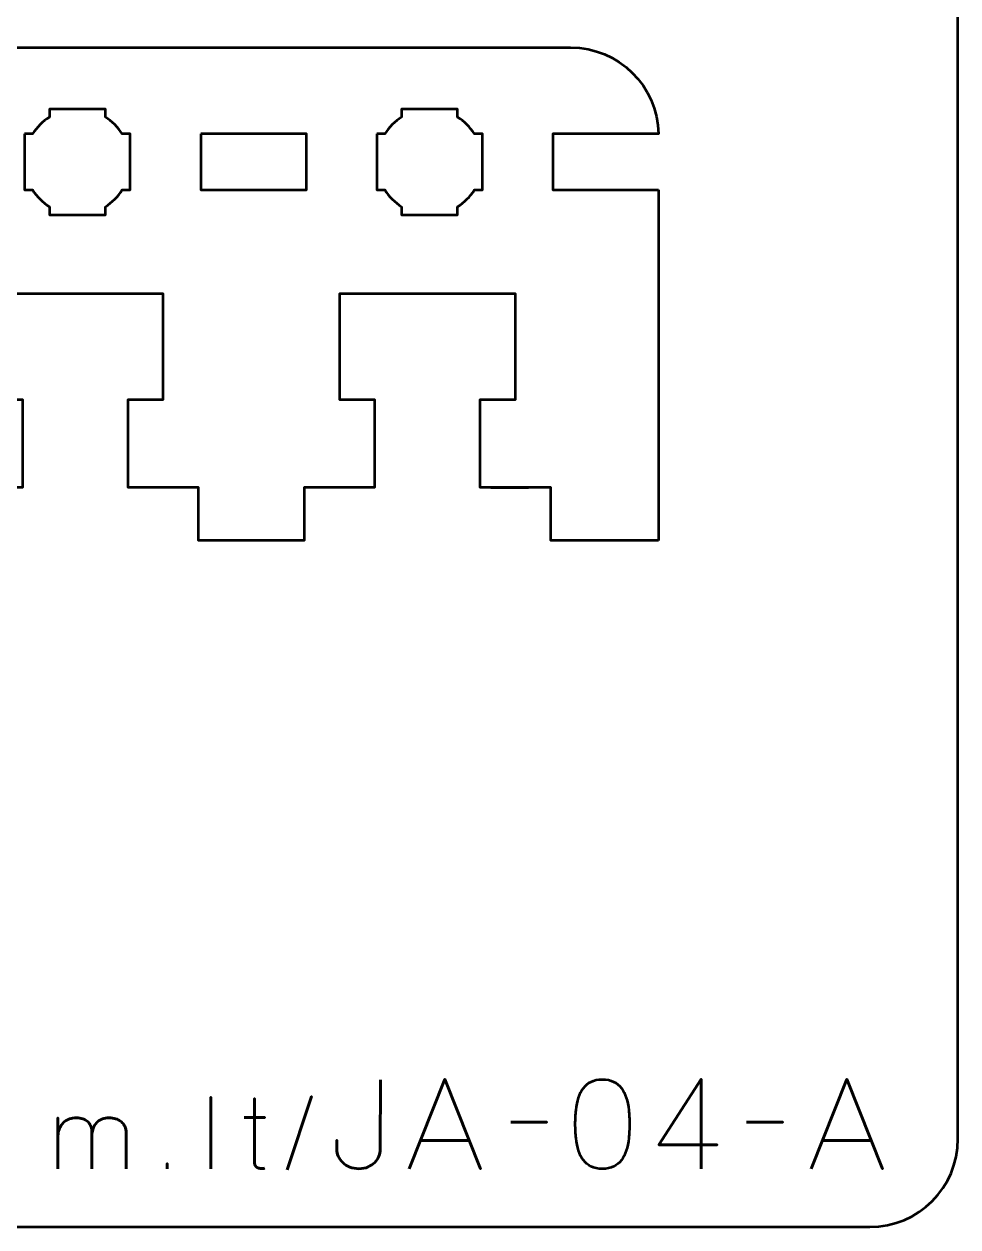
# Model space of a CAD drawing. Header units: centimetres. Extents: x -21 to 0, y -29.7 to 0.
# Drawn here: x -5.3 to 0, y -29.7 to -22.87 of the extents above; entities that cross this region are included whole.
import ezdxf

# ---------------------------------------------------------------- set-up
doc = ezdxf.new("R2010")
doc.units = ezdxf.units.CM
doc.header["$MEASUREMENT"] = 0
doc.layers.add('Layer 1', color=7, linetype='Continuous')

msp = doc.modelspace()

# ---------------------------------------------------------------- linework, layer by layer
at = {"layer": 'Layer 1', "color": 1, "lineweight": 53}
msp.add_open_spline([(-21.00003, -29.19995), (-21.00003, -29.19995), (-21.00003, -3.49992), (-21.00003, -3.49992), (-21.00003, -3.49992), (-21.00003, -3.41709), (-20.93286, -3.34992), (-20.85003, -3.34992), (-20.85003, -3.34992), (-20.7672, -3.34992), (-20.70003, -3.28275), (-20.70003, -3.19992), (-20.70003, -3.19992), (-20.70003, -3.11709), (-20.7672, -3.04992), (-20.85003, -3.04992), (-20.85003, -3.04992), (-20.93286, -3.04992), (-21.00003, -2.98275), (-21.00003, -2.89992), (-21.00003, -2.89992), (-21.00003, -2.81709), (-20.93286, -2.74992), (-20.85003, -2.74992), (-20.85003, -2.74992), (-20.7672, -2.74992), (-20.70003, -2.68275), (-20.70003, -2.59992), (-20.70003, -2.59992), (-20.70003, -2.51709), (-20.7672, -2.44992), (-20.85003, -2.44992), (-20.85003, -2.44992), (-20.93286, -2.44992), (-21.00003, -2.38275), (-21.00003, -2.29992), (-21.00003, -2.29992), (-21.00003, -2.21709), (-20.93286, -2.14992), (-20.85003, -2.14992), (-20.85003, -2.14992), (-20.7672, -2.14992), (-20.70003, -2.08275), (-20.70003, -1.99992), (-20.70003, -1.99992), (-20.70003, -1.91709), (-20.7672, -1.84992), (-20.85003, -1.84992), (-20.85003, -1.84992), (-20.93286, -1.84992), (-21.00003, -1.78275), (-21.00003, -1.69992), (-21.00003, -1.69992), (-21.00003, -1.61709), (-20.93286, -1.54992), (-20.85003, -1.54992), (-20.85003, -1.54992), (-20.7672, -1.54992), (-20.70003, -1.48275), (-20.70003, -1.39992), (-20.70003, -1.39992), (-20.70003, -1.31709), (-20.7672, -1.24992), (-20.85003, -1.24992), (-20.85003, -1.24992), (-20.93286, -1.24992), (-21.00003, -1.18275), (-21.00003, -1.09992), (-21.00003, -1.09992), (-21.00003, -1.09992), (-21.00003, -0.49992), (-21.00003, -0.49992), (-21.00003, -0.49992), (-21.00003, -0.22295), (-20.77694, 0.00004), (-20.49994, 0.00004), (-20.49994, 0.00004), (-20.49994, 0.00004), (-0.50008, 0.00004), (-0.50008, 0.00004), (-0.50008, 0.00004), (-0.22294, 0.00004), (0.00002, -0.22295), (0.00002, -0.49992), (0.00002, -0.49992), (0.00002, -0.49992), (0.00002, -29.19995), (0.00002, -29.19995), (0.00002, -29.19995), (0.00002, -29.47695), (-0.22294, -29.70004), (-0.50008, -29.70004), (-0.50008, -29.70004), (-0.50008, -29.70004), (-20.49994, -29.70004), (-20.49994, -29.70004), (-20.49994, -29.70004), (-20.77694, -29.70004), (-21.00003, -29.47695), (-21.00003, -29.19995)], degree=3, knots=[0, 0, 0, 0, 0.04, 0.04, 0.04, 0.04, 0.08, 0.08, 0.08, 0.08, 0.12, 0.12, 0.12, 0.12, 0.16, 0.16, 0.16, 0.16, 0.2, 0.2, 0.2, 0.2, 0.24, 0.24, 0.24, 0.24, 0.28, 0.28, 0.28, 0.28, 0.32, 0.32, 0.32, 0.32, 0.36, 0.36, 0.36, 0.36, 0.4, 0.4, 0.4, 0.4, 0.44, 0.44, 0.44, 0.44, 0.48, 0.48, 0.48, 0.48, 0.52, 0.52, 0.52, 0.52, 0.56, 0.56, 0.56, 0.56, 0.6, 0.6, 0.6, 0.6, 0.64, 0.64, 0.64, 0.64, 0.68, 0.68, 0.68, 0.68, 0.72, 0.72, 0.72, 0.72, 0.76, 0.76, 0.76, 0.76, 0.8, 0.8, 0.8, 0.8, 0.84, 0.84, 0.84, 0.84, 0.88, 0.88, 0.88, 0.88, 0.92, 0.92, 0.92, 0.92, 0.96, 0.96, 0.96, 0.96, 1, 1, 1, 1], dxfattribs=at)
at = {"layer": 'Layer 1', "color": 114, "lineweight": 53}
for points in [[(-9.80001, -23), (-9.80001, -23), (-2.20002, -23), (-2.20002, -23)], [(-1.70002, -23.80875), (-1.70002, -23.80875), (-1.70002, -25.50001), (-1.70002, -25.50001)]]:
    msp.add_open_spline(points, degree=3, dxfattribs=at)
at = {"layer": 'Layer 1', "lineweight": 53}
for points, knots in [([(-2.20002, -23), (-1.92686, -23), (-1.7048, -23.2192), (-1.70013, -23.49125), (-1.70013, -23.49125), (-1.70013, -23.49125), (-2.30002, -23.49125), (-2.30002, -23.49125), (-2.30002, -23.49125), (-2.30002, -23.49125), (-2.30002, -23.80875), (-2.30002, -23.80875), (-2.30002, -23.80875), (-2.30002, -23.80875), (-1.70002, -23.80875), (-1.70002, -23.80875)], [0, 0, 0, 0, 0.25, 0.25, 0.25, 0.25, 0.5, 0.5, 0.5, 0.5, 0.75, 0.75, 0.75, 0.75, 1, 1, 1, 1]), ([(-5.30002, -23.49125), (-5.30002, -23.49125), (-5.25458, -23.49125), (-5.25458, -23.49125), (-5.25458, -23.49125), (-5.23035, -23.45249), (-5.19752, -23.41967), (-5.15877, -23.39544), (-5.15877, -23.39544), (-5.15877, -23.39544), (-5.15877, -23.35), (-5.15877, -23.35), (-5.15877, -23.35), (-5.15877, -23.35), (-5.00002, -23.35), (-5.00002, -23.35), (-5.00002, -23.35), (-5.00002, -23.35), (-4.84127, -23.35), (-4.84127, -23.35), (-4.84127, -23.35), (-4.84127, -23.35), (-4.84127, -23.39544), (-4.84127, -23.39544), (-4.84127, -23.39544), (-4.80252, -23.41967), (-4.76969, -23.45249), (-4.74546, -23.49125), (-4.74546, -23.49125), (-4.74546, -23.49125), (-4.70002, -23.49125), (-4.70002, -23.49125), (-4.70002, -23.49125), (-4.70002, -23.49125), (-4.70002, -23.65), (-4.70002, -23.65), (-4.70002, -23.65), (-4.70002, -23.65), (-4.70002, -23.80875), (-4.70002, -23.80875), (-4.70002, -23.80875), (-4.70002, -23.80875), (-4.74546, -23.80875), (-4.74546, -23.80875), (-4.74546, -23.80875), (-4.76969, -23.84751), (-4.80252, -23.88033), (-4.84127, -23.90456), (-4.84127, -23.90456), (-4.84127, -23.90456), (-4.84127, -23.95), (-4.84127, -23.95), (-4.84127, -23.95), (-4.84127, -23.95), (-5.00002, -23.95), (-5.00002, -23.95), (-5.00002, -23.95), (-5.00002, -23.95), (-5.15877, -23.95), (-5.15877, -23.95), (-5.15877, -23.95), (-5.15877, -23.95), (-5.15877, -23.90456), (-5.15877, -23.90456), (-5.15877, -23.90456), (-5.19752, -23.88033), (-5.23035, -23.84751), (-5.25458, -23.80875), (-5.25458, -23.80875), (-5.25458, -23.80875), (-5.30002, -23.80875), (-5.30002, -23.80875), (-5.30002, -23.80875), (-5.30002, -23.80875), (-5.30002, -23.65), (-5.30002, -23.65), (-5.30002, -23.65), (-5.30002, -23.65), (-5.30002, -23.49125), (-5.30002, -23.49125)], [0, 0, 0, 0, 0.05, 0.05, 0.05, 0.05, 0.1, 0.1, 0.1, 0.1, 0.15, 0.15, 0.15, 0.15, 0.2, 0.2, 0.2, 0.2, 0.25, 0.25, 0.25, 0.25, 0.3, 0.3, 0.3, 0.3, 0.35, 0.35, 0.35, 0.35, 0.4, 0.4, 0.4, 0.4, 0.45, 0.45, 0.45, 0.45, 0.5, 0.5, 0.5, 0.5, 0.55, 0.55, 0.55, 0.55, 0.6, 0.6, 0.6, 0.6, 0.65, 0.65, 0.65, 0.65, 0.7, 0.7, 0.7, 0.7, 0.75, 0.75, 0.75, 0.75, 0.8, 0.8, 0.8, 0.8, 0.85, 0.85, 0.85, 0.85, 0.9, 0.9, 0.9, 0.9, 0.95, 0.95, 0.95, 0.95, 1, 1, 1, 1]), ([(-3.30002, -23.49125), (-3.30002, -23.49125), (-3.25458, -23.49125), (-3.25458, -23.49125), (-3.25458, -23.49125), (-3.23035, -23.45249), (-3.19752, -23.41967), (-3.15877, -23.39544), (-3.15877, -23.39544), (-3.15877, -23.39544), (-3.15877, -23.35), (-3.15877, -23.35), (-3.15877, -23.35), (-3.15877, -23.35), (-3.00002, -23.35), (-3.00002, -23.35), (-3.00002, -23.35), (-3.00002, -23.35), (-2.84127, -23.35), (-2.84127, -23.35), (-2.84127, -23.35), (-2.84127, -23.35), (-2.84127, -23.39544), (-2.84127, -23.39544), (-2.84127, -23.39544), (-2.80252, -23.41967), (-2.76969, -23.45249), (-2.74546, -23.49125), (-2.74546, -23.49125), (-2.74546, -23.49125), (-2.70002, -23.49125), (-2.70002, -23.49125), (-2.70002, -23.49125), (-2.70002, -23.49125), (-2.70002, -23.65), (-2.70002, -23.65), (-2.70002, -23.65), (-2.70002, -23.65), (-2.70002, -23.80875), (-2.70002, -23.80875), (-2.70002, -23.80875), (-2.70002, -23.80875), (-2.74546, -23.80875), (-2.74546, -23.80875), (-2.74546, -23.80875), (-2.76969, -23.84751), (-2.80252, -23.88033), (-2.84127, -23.90456), (-2.84127, -23.90456), (-2.84127, -23.90456), (-2.84127, -23.95), (-2.84127, -23.95), (-2.84127, -23.95), (-2.84127, -23.95), (-3.00002, -23.95), (-3.00002, -23.95), (-3.00002, -23.95), (-3.00002, -23.95), (-3.15877, -23.95), (-3.15877, -23.95), (-3.15877, -23.95), (-3.15877, -23.95), (-3.15877, -23.90456), (-3.15877, -23.90456), (-3.15877, -23.90456), (-3.19752, -23.88033), (-3.23035, -23.84751), (-3.25458, -23.80875), (-3.25458, -23.80875), (-3.25458, -23.80875), (-3.30002, -23.80875), (-3.30002, -23.80875), (-3.30002, -23.80875), (-3.30002, -23.80875), (-3.30002, -23.65), (-3.30002, -23.65), (-3.30002, -23.65), (-3.30002, -23.65), (-3.30002, -23.49125), (-3.30002, -23.49125)], [0, 0, 0, 0, 0.05, 0.05, 0.05, 0.05, 0.1, 0.1, 0.1, 0.1, 0.15, 0.15, 0.15, 0.15, 0.2, 0.2, 0.2, 0.2, 0.25, 0.25, 0.25, 0.25, 0.3, 0.3, 0.3, 0.3, 0.35, 0.35, 0.35, 0.35, 0.4, 0.4, 0.4, 0.4, 0.45, 0.45, 0.45, 0.45, 0.5, 0.5, 0.5, 0.5, 0.55, 0.55, 0.55, 0.55, 0.6, 0.6, 0.6, 0.6, 0.65, 0.65, 0.65, 0.65, 0.7, 0.7, 0.7, 0.7, 0.75, 0.75, 0.75, 0.75, 0.8, 0.8, 0.8, 0.8, 0.85, 0.85, 0.85, 0.85, 0.9, 0.9, 0.9, 0.9, 0.95, 0.95, 0.95, 0.95, 1, 1, 1, 1]), ([(-4.30002, -23.49125), (-4.30002, -23.49125), (-3.70002, -23.49125), (-3.70002, -23.49125), (-3.70002, -23.49125), (-3.70002, -23.49125), (-3.70002, -23.80875), (-3.70002, -23.80875), (-3.70002, -23.80875), (-3.70002, -23.80875), (-4.30002, -23.80875), (-4.30002, -23.80875), (-4.30002, -23.80875), (-4.30002, -23.80875), (-4.30002, -23.49125), (-4.30002, -23.49125)], [0, 0, 0, 0, 0.25, 0.25, 0.25, 0.25, 0.5, 0.5, 0.5, 0.5, 0.75, 0.75, 0.75, 0.75, 1, 1, 1, 1]), ([(-1.70002, -25.8), (-1.70002, -25.8), (-2.31252, -25.8), (-2.31252, -25.8), (-2.31252, -25.8), (-2.31252, -25.8), (-2.31252, -25.5), (-2.31252, -25.5), (-2.31252, -25.5), (-3.23021, -25.50001), (-1.9031, -25.49999), (-2.71252, -25.50001), (-2.71252, -25.50001), (-2.71252, -25.50001), (-2.71252, -25), (-2.71252, -25), (-2.71252, -25), (-2.71252, -25), (-2.51252, -24.99999), (-2.51252, -24.99999), (-2.51252, -24.99999), (-2.51252, -24.99999), (-2.51252, -24.4), (-2.51252, -24.4), (-2.51252, -24.4), (-2.89585, -24.4), (-3.12919, -24.4), (-3.51252, -24.4), (-3.51252, -24.4), (-3.51252, -24.4), (-3.51252, -24.99999), (-3.51252, -24.99999), (-3.51252, -24.99999), (-3.51252, -24.99999), (-3.31252, -25), (-3.31252, -25), (-3.31252, -25), (-3.31252, -25), (-3.31252, -25.5), (-3.31252, -25.5), (-3.31252, -25.5), (-3.31252, -25.5), (-3.71252, -25.5), (-3.71252, -25.5), (-3.71252, -25.5), (-3.71252, -25.5), (-3.71252, -25.8), (-3.71252, -25.8), (-3.71252, -25.8), (-3.71252, -25.8), (-4.31252, -25.8), (-4.31252, -25.8), (-4.31252, -25.8), (-4.31252, -25.8), (-4.31252, -25.5), (-4.31252, -25.5), (-4.31252, -25.5), (-4.31252, -25.5), (-4.71252, -25.5), (-4.71252, -25.5), (-4.71252, -25.5), (-4.71252, -25.5), (-4.71252, -25), (-4.71252, -25), (-4.71252, -25), (-4.71252, -25), (-4.51252, -24.99999), (-4.51252, -24.99999), (-4.51252, -24.99999), (-4.51252, -24.99999), (-4.51252, -24.4), (-4.51252, -24.4), (-4.51252, -24.4), (-4.89585, -24.4), (-5.12919, -24.4), (-5.51252, -24.4), (-5.51252, -24.4), (-5.51252, -24.4), (-5.51252, -24.99999), (-5.51252, -24.99999), (-5.51252, -24.99999), (-5.51252, -24.99999), (-5.31252, -25), (-5.31252, -25), (-5.31252, -25), (-5.31252, -25), (-5.31252, -25.50001), (-5.31252, -25.50001), (-5.31252, -25.50001), (-5.31252, -25.50001), (-5.71252, -25.5), (-5.71252, -25.5), (-5.71252, -25.5), (-5.71252, -25.5), (-5.71252, -25.8), (-5.71252, -25.8), (-5.71252, -25.8), (-5.71252, -25.8), (-6.31251, -25.8), (-6.31251, -25.8), (-6.31251, -25.8), (-6.31251, -25.8), (-6.31251, -25.5), (-6.31251, -25.5), (-6.31251, -25.5), (-6.31251, -25.5), (-6.71251, -25.5), (-6.71251, -25.5), (-6.71251, -25.5), (-6.71251, -25.5), (-6.71251, -25), (-6.71251, -25), (-6.71251, -25), (-6.71251, -25), (-6.51251, -24.99999), (-6.51251, -24.99999), (-6.51251, -24.99999), (-6.51251, -24.99999), (-6.51251, -24.4), (-6.51251, -24.4), (-6.51251, -24.4), (-6.89584, -24.4), (-7.12918, -24.4), (-7.51251, -24.4), (-7.51251, -24.4), (-7.51251, -24.4), (-7.51251, -24.99999), (-7.51251, -24.99999), (-7.51251, -24.99999), (-7.51251, -24.99999), (-7.31251, -25), (-7.31251, -25), (-7.31251, -25), (-7.31251, -25), (-7.31251, -25.50001), (-7.31251, -25.50001), (-7.31251, -25.50001), (-7.31251, -25.50001), (-7.71251, -25.5), (-7.71251, -25.5), (-7.71251, -25.5), (-7.71251, -25.5), (-7.71251, -25.8), (-7.71251, -25.8), (-7.71251, -25.8), (-7.71251, -25.8), (-8.31251, -25.8), (-8.31251, -25.8), (-8.31251, -25.8), (-8.31251, -25.8), (-8.31251, -25.5), (-8.31251, -25.5), (-8.31251, -25.5), (-8.31251, -25.5), (-8.71251, -25.5), (-8.71251, -25.5), (-8.71251, -25.5), (-8.71251, -25.5), (-8.71251, -25), (-8.71251, -25), (-8.71251, -25), (-8.71251, -25), (-8.51251, -24.99999), (-8.51251, -24.99999), (-8.51251, -24.99999), (-8.51251, -24.99999), (-8.51251, -24.4), (-8.51251, -24.4), (-8.51251, -24.4), (-8.89584, -24.4), (-9.12918, -24.4), (-9.51251, -24.4), (-9.51251, -24.4), (-9.51251, -24.4), (-9.51251, -24.99999), (-9.51251, -24.99999), (-9.51251, -24.99999), (-9.51251, -24.99999), (-9.31251, -25), (-9.31251, -25), (-9.31251, -25), (-9.31251, -25), (-9.31251, -25.50001), (-9.31251, -25.50001), (-9.31251, -25.50001), (-9.31251, -25.50001), (-9.71251, -25.5), (-9.71251, -25.5), (-9.71251, -25.5), (-9.71251, -25.5), (-9.71251, -25.8), (-9.71251, -25.8), (-9.71251, -25.8), (-9.71251, -25.8), (-10.28751, -25.8), (-10.28751, -25.8)], [0, 0, 0, 0, 0.0204082, 0.0204082, 0.0204082, 0.0204082, 0.0408163, 0.0408163, 0.0408163, 0.0408163, 0.0612245, 0.0612245, 0.0612245, 0.0612245, 0.0816327, 0.0816327, 0.0816327, 0.0816327, 0.1020408, 0.1020408, 0.1020408, 0.1020408, 0.122449, 0.122449, 0.122449, 0.122449, 0.1428571, 0.1428571, 0.1428571, 0.1428571, 0.1632653, 0.1632653, 0.1632653, 0.1632653, 0.1836735, 0.1836735, 0.1836735, 0.1836735, 0.2040816, 0.2040816, 0.2040816, 0.2040816, 0.2244898, 0.2244898, 0.2244898, 0.2244898, 0.244898, 0.244898, 0.244898, 0.244898, 0.2653061, 0.2653061, 0.2653061, 0.2653061, 0.2857143, 0.2857143, 0.2857143, 0.2857143, 0.3061224, 0.3061224, 0.3061224, 0.3061224, 0.3265306, 0.3265306, 0.3265306, 0.3265306, 0.3469388, 0.3469388, 0.3469388, 0.3469388, 0.3673469, 0.3673469, 0.3673469, 0.3673469, 0.3877551, 0.3877551, 0.3877551, 0.3877551, 0.4081633, 0.4081633, 0.4081633, 0.4081633, 0.4285714, 0.4285714, 0.4285714, 0.4285714, 0.4489796, 0.4489796, 0.4489796, 0.4489796, 0.4693878, 0.4693878, 0.4693878, 0.4693878, 0.4897959, 0.4897959, 0.4897959, 0.4897959, 0.5102041, 0.5102041, 0.5102041, 0.5102041, 0.5306122, 0.5306122, 0.5306122, 0.5306122, 0.5510204, 0.5510204, 0.5510204, 0.5510204, 0.5714286, 0.5714286, 0.5714286, 0.5714286, 0.5918367, 0.5918367, 0.5918367, 0.5918367, 0.6122449, 0.6122449, 0.6122449, 0.6122449, 0.6326531, 0.6326531, 0.6326531, 0.6326531, 0.6530612, 0.6530612, 0.6530612, 0.6530612, 0.6734694, 0.6734694, 0.6734694, 0.6734694, 0.6938776, 0.6938776, 0.6938776, 0.6938776, 0.7142857, 0.7142857, 0.7142857, 0.7142857, 0.7346939, 0.7346939, 0.7346939, 0.7346939, 0.755102, 0.755102, 0.755102, 0.755102, 0.7755102, 0.7755102, 0.7755102, 0.7755102, 0.7959184, 0.7959184, 0.7959184, 0.7959184, 0.8163265, 0.8163265, 0.8163265, 0.8163265, 0.8367347, 0.8367347, 0.8367347, 0.8367347, 0.8571429, 0.8571429, 0.8571429, 0.8571429, 0.877551, 0.877551, 0.877551, 0.877551, 0.8979592, 0.8979592, 0.8979592, 0.8979592, 0.9183673, 0.9183673, 0.9183673, 0.9183673, 0.9387755, 0.9387755, 0.9387755, 0.9387755, 0.9591837, 0.9591837, 0.9591837, 0.9591837, 0.9795918, 0.9795918, 0.9795918, 0.9795918, 1, 1, 1, 1])]:
    msp.add_open_spline(points, degree=3, knots=knots, dxfattribs=at)
for points in [[(-1.70002, -25.5), (-1.70002, -25.5), (-1.70002, -25.8), (-1.70002, -25.8)], [(-1.70002, -25.50001), (-1.70002, -25.50001), (-1.70002, -25.5), (-1.70002, -25.5)]]:
    msp.add_open_spline(points, degree=3, dxfattribs=at)
at = {"layer": 'Layer 1', "color": 5, "lineweight": 53}
for points, knots in [([(-3.2797, -28.86403), (-3.2797, -28.86403), (-3.2804, -29.25915), (-3.2804, -29.25915), (-3.2804, -29.25915), (-3.2804, -29.27196), (-3.28311, -29.2849), (-3.28828, -29.29772), (-3.28828, -29.29772), (-3.29357, -29.31065), (-3.30134, -29.32241), (-3.31157, -29.33323), (-3.31157, -29.33323), (-3.32191, -29.34393), (-3.3345, -29.35263), (-3.34943, -29.3591), (-3.34943, -29.3591), (-3.36448, -29.36569), (-3.38165, -29.36898), (-3.40105, -29.36921), (-3.40105, -29.36921), (-3.42046, -29.36921), (-3.43798, -29.36604), (-3.4535, -29.35981), (-3.4535, -29.35981), (-3.46902, -29.35346), (-3.48231, -29.34499), (-3.49325, -29.33429), (-3.49325, -29.33429), (-3.5043, -29.32359), (-3.51265, -29.31183), (-3.51853, -29.29878), (-3.51853, -29.29878), (-3.52441, -29.28572), (-3.52735, -29.27255), (-3.52735, -29.25915), (-3.52735, -29.25915), (-3.52735, -29.25915), (-3.52735, -29.20694), (-3.52735, -29.20694), (-3.52735, -29.20694), (-3.52735, -29.20694), (-3.52735, -29.25915), (-3.52735, -29.25915), (-3.52735, -29.25915), (-3.52735, -29.27255), (-3.52441, -29.28572), (-3.51853, -29.29878), (-3.51853, -29.29878), (-3.51265, -29.31183), (-3.5043, -29.32359), (-3.49325, -29.33429), (-3.49325, -29.33429), (-3.48231, -29.34499), (-3.46902, -29.35346), (-3.4535, -29.35981), (-3.4535, -29.35981), (-3.43798, -29.36604), (-3.42046, -29.36921), (-3.40105, -29.36921), (-3.40105, -29.36921), (-3.38165, -29.36898), (-3.36448, -29.36569), (-3.34943, -29.3591), (-3.34943, -29.3591), (-3.3345, -29.35263), (-3.32191, -29.34393), (-3.31157, -29.33323), (-3.31157, -29.33323), (-3.30134, -29.32241), (-3.29357, -29.31065), (-3.28828, -29.29772), (-3.28828, -29.29772), (-3.28311, -29.2849), (-3.2804, -29.27196), (-3.2804, -29.25915), (-3.2804, -29.25915), (-3.2804, -29.25915), (-3.2797, -28.86403), (-3.2797, -28.86403)], [0, 0, 0, 0, 0.05, 0.05, 0.05, 0.05, 0.1, 0.1, 0.1, 0.1, 0.15, 0.15, 0.15, 0.15, 0.2, 0.2, 0.2, 0.2, 0.25, 0.25, 0.25, 0.25, 0.3, 0.3, 0.3, 0.3, 0.35, 0.35, 0.35, 0.35, 0.4, 0.4, 0.4, 0.4, 0.45, 0.45, 0.45, 0.45, 0.5, 0.5, 0.5, 0.5, 0.55, 0.55, 0.55, 0.55, 0.6, 0.6, 0.6, 0.6, 0.65, 0.65, 0.65, 0.65, 0.7, 0.7, 0.7, 0.7, 0.75, 0.75, 0.75, 0.75, 0.8, 0.8, 0.8, 0.8, 0.85, 0.85, 0.85, 0.85, 0.9, 0.9, 0.9, 0.9, 0.95, 0.95, 0.95, 0.95, 1, 1, 1, 1]), ([(-3.11601, -29.36992), (-3.11601, -29.36992), (-2.91422, -28.86121), (-2.91422, -28.86121), (-2.91422, -28.86121), (-2.91422, -28.86121), (-2.71172, -29.36992), (-2.71172, -29.36992), (-2.71172, -29.36992), (-2.71172, -29.36992), (-2.91422, -28.86121), (-2.91422, -28.86121), (-2.91422, -28.86121), (-2.91422, -28.86121), (-3.11601, -29.36992), (-3.11601, -29.36992)], [0, 0, 0, 0, 0.25, 0.25, 0.25, 0.25, 0.5, 0.5, 0.5, 0.5, 0.75, 0.75, 0.75, 0.75, 1, 1, 1, 1]), ([(-2.01887, -29.36992), (-1.99417, -29.3698), (-1.97289, -29.36545), (-1.95513, -29.35698), (-1.95513, -29.35698), (-1.93749, -29.34852), (-1.92279, -29.33641), (-1.91103, -29.321), (-1.91103, -29.321), (-1.89939, -29.30548), (-1.89022, -29.28713), (-1.8834, -29.26597), (-1.8834, -29.26597), (-1.8767, -29.2448), (-1.87188, -29.22163), (-1.86917, -29.19623), (-1.86917, -29.19623), (-1.86635, -29.17083), (-1.86494, -29.14414), (-1.86506, -29.11592), (-1.86506, -29.11592), (-1.86494, -29.08781), (-1.86635, -29.06112), (-1.86917, -29.03584), (-1.86917, -29.03584), (-1.87188, -29.01055), (-1.8767, -28.98727), (-1.8834, -28.9661), (-1.8834, -28.9661), (-1.89022, -28.94506), (-1.89939, -28.92671), (-1.91103, -28.91107), (-1.91103, -28.91107), (-1.92279, -28.89555), (-1.93749, -28.88344), (-1.95513, -28.87497), (-1.95513, -28.87497), (-1.97289, -28.86639), (-1.99417, -28.86203), (-2.01887, -28.86192), (-2.01887, -28.86192), (-2.04356, -28.86203), (-2.06485, -28.86639), (-2.0826, -28.87497), (-2.0826, -28.87497), (-2.10024, -28.88344), (-2.11494, -28.89555), (-2.1267, -28.91107), (-2.1267, -28.91107), (-2.13834, -28.92671), (-2.14751, -28.94506), (-2.15433, -28.9661), (-2.15433, -28.9661), (-2.16104, -28.98727), (-2.16586, -29.01055), (-2.16856, -29.03584), (-2.16856, -29.03584), (-2.17139, -29.06112), (-2.1728, -29.08781), (-2.17268, -29.11592), (-2.17268, -29.11592), (-2.1728, -29.14414), (-2.17139, -29.17083), (-2.16856, -29.19623), (-2.16856, -29.19623), (-2.16586, -29.22163), (-2.16104, -29.2448), (-2.15433, -29.26597), (-2.15433, -29.26597), (-2.14751, -29.28713), (-2.13834, -29.30548), (-2.1267, -29.321), (-2.1267, -29.321), (-2.11494, -29.33641), (-2.10024, -29.34852), (-2.0826, -29.35698), (-2.0826, -29.35698), (-2.06485, -29.36545), (-2.04356, -29.3698), (-2.01887, -29.36992)], [0, 0, 0, 0, 0.05, 0.05, 0.05, 0.05, 0.1, 0.1, 0.1, 0.1, 0.15, 0.15, 0.15, 0.15, 0.2, 0.2, 0.2, 0.2, 0.25, 0.25, 0.25, 0.25, 0.3, 0.3, 0.3, 0.3, 0.35, 0.35, 0.35, 0.35, 0.4, 0.4, 0.4, 0.4, 0.45, 0.45, 0.45, 0.45, 0.5, 0.5, 0.5, 0.5, 0.55, 0.55, 0.55, 0.55, 0.6, 0.6, 0.6, 0.6, 0.65, 0.65, 0.65, 0.65, 0.7, 0.7, 0.7, 0.7, 0.75, 0.75, 0.75, 0.75, 0.8, 0.8, 0.8, 0.8, 0.85, 0.85, 0.85, 0.85, 0.9, 0.9, 0.9, 0.9, 0.95, 0.95, 0.95, 0.95, 1, 1, 1, 1]), ([(-2.01887, -29.36992), (-1.99417, -29.3698), (-1.97289, -29.36545), (-1.95513, -29.35698), (-1.95513, -29.35698), (-1.93749, -29.34852), (-1.92279, -29.33641), (-1.91103, -29.321), (-1.91103, -29.321), (-1.89939, -29.30548), (-1.89022, -29.28713), (-1.8834, -29.26597), (-1.8834, -29.26597), (-1.8767, -29.2448), (-1.87188, -29.22163), (-1.86917, -29.19623), (-1.86917, -29.19623), (-1.86635, -29.17083), (-1.86494, -29.14414), (-1.86506, -29.11592), (-1.86506, -29.11592), (-1.86494, -29.08781), (-1.86635, -29.06112), (-1.86917, -29.03584), (-1.86917, -29.03584), (-1.87188, -29.01055), (-1.8767, -28.98727), (-1.8834, -28.9661), (-1.8834, -28.9661), (-1.89022, -28.94506), (-1.89939, -28.92671), (-1.91103, -28.91107), (-1.91103, -28.91107), (-1.92279, -28.89555), (-1.93749, -28.88344), (-1.95513, -28.87497), (-1.95513, -28.87497), (-1.97289, -28.86639), (-1.99417, -28.86203), (-2.01887, -28.86192), (-2.01887, -28.86192), (-2.04356, -28.86203), (-2.06485, -28.86639), (-2.0826, -28.87497), (-2.0826, -28.87497), (-2.10024, -28.88344), (-2.11494, -28.89555), (-2.1267, -28.91107), (-2.1267, -28.91107), (-2.13834, -28.92671), (-2.14751, -28.94506), (-2.15433, -28.9661), (-2.15433, -28.9661), (-2.16104, -28.98727), (-2.16586, -29.01055), (-2.16856, -29.03584), (-2.16856, -29.03584), (-2.17139, -29.06112), (-2.1728, -29.08781), (-2.17268, -29.11592), (-2.17268, -29.11592), (-2.1728, -29.14414), (-2.17139, -29.17083), (-2.16856, -29.19623), (-2.16856, -29.19623), (-2.16586, -29.22163), (-2.16104, -29.2448), (-2.15433, -29.26597), (-2.15433, -29.26597), (-2.14751, -29.28713), (-2.13834, -29.30548), (-2.1267, -29.321), (-2.1267, -29.321), (-2.11494, -29.33641), (-2.10024, -29.34852), (-2.0826, -29.35698), (-2.0826, -29.35698), (-2.06485, -29.36545), (-2.04356, -29.3698), (-2.01887, -29.36992)], [0, 0, 0, 0, 0.05, 0.05, 0.05, 0.05, 0.1, 0.1, 0.1, 0.1, 0.15, 0.15, 0.15, 0.15, 0.2, 0.2, 0.2, 0.2, 0.25, 0.25, 0.25, 0.25, 0.3, 0.3, 0.3, 0.3, 0.35, 0.35, 0.35, 0.35, 0.4, 0.4, 0.4, 0.4, 0.45, 0.45, 0.45, 0.45, 0.5, 0.5, 0.5, 0.5, 0.55, 0.55, 0.55, 0.55, 0.6, 0.6, 0.6, 0.6, 0.65, 0.65, 0.65, 0.65, 0.7, 0.7, 0.7, 0.7, 0.75, 0.75, 0.75, 0.75, 0.8, 0.8, 0.8, 0.8, 0.85, 0.85, 0.85, 0.85, 0.9, 0.9, 0.9, 0.9, 0.95, 0.95, 0.95, 0.95, 1, 1, 1, 1]), ([(-1.45795, -29.36992), (-1.45795, -29.36992), (-1.45795, -28.86121), (-1.45795, -28.86121), (-1.45795, -28.86121), (-1.45795, -28.86121), (-1.69784, -29.23445), (-1.69784, -29.23445), (-1.69784, -29.23445), (-1.69784, -29.23445), (-1.36764, -29.23445), (-1.36764, -29.23445), (-1.36764, -29.23445), (-1.36764, -29.23445), (-1.69784, -29.23445), (-1.69784, -29.23445), (-1.69784, -29.23445), (-1.69784, -29.23445), (-1.45795, -28.86121), (-1.45795, -28.86121), (-1.45795, -28.86121), (-1.45795, -28.86121), (-1.45795, -29.36992), (-1.45795, -29.36992)], [0, 0, 0, 0, 0.1666667, 0.1666667, 0.1666667, 0.1666667, 0.3333333, 0.3333333, 0.3333333, 0.3333333, 0.5, 0.5, 0.5, 0.5, 0.6666667, 0.6666667, 0.6666667, 0.6666667, 0.8333333, 0.8333333, 0.8333333, 0.8333333, 1, 1, 1, 1]), ([(-0.83282, -29.36992), (-0.83282, -29.36992), (-0.63103, -28.86121), (-0.63103, -28.86121), (-0.63103, -28.86121), (-0.63103, -28.86121), (-0.42853, -29.36992), (-0.42853, -29.36992), (-0.42853, -29.36992), (-0.42853, -29.36992), (-0.63103, -28.86121), (-0.63103, -28.86121), (-0.63103, -28.86121), (-0.63103, -28.86121), (-0.83282, -29.36992), (-0.83282, -29.36992)], [0, 0, 0, 0, 0.25, 0.25, 0.25, 0.25, 0.5, 0.5, 0.5, 0.5, 0.75, 0.75, 0.75, 0.75, 1, 1, 1, 1]), ([(-4.24194, -29.36992), (-4.24194, -29.36992), (-4.24194, -28.96296), (-4.24194, -28.96296), (-4.24194, -28.96296), (-4.24194, -28.96296), (-4.24194, -29.36992), (-4.24194, -29.36992)], [0, 0, 0, 0, 0.5, 0.5, 0.5, 0.5, 1, 1, 1, 1]), ([(-3.93714, -29.3671), (-3.9441, -29.36766), (-3.95106, -29.36785), (-3.95784, -29.36766), (-3.95784, -29.36766), (-3.96461, -29.36747), (-3.97073, -29.36644), (-3.97628, -29.36437), (-3.97628, -29.36437), (-3.98183, -29.36239), (-3.98625, -29.35882), (-3.98963, -29.35374), (-3.98963, -29.35374), (-3.99293, -29.34866), (-3.99462, -29.34142), (-3.99471, -29.3321), (-3.99471, -29.3321), (-3.99471, -29.32768), (-3.99471, -29.32016), (-3.99471, -29.30962), (-3.99471, -29.30962), (-3.99471, -29.29899), (-3.99471, -29.28619), (-3.99471, -29.27105), (-3.99471, -29.27105), (-3.99471, -29.2559), (-3.99471, -29.23935), (-3.99471, -29.22138), (-3.99471, -29.22138), (-3.99471, -29.20341), (-3.99471, -29.18488), (-3.99471, -29.16569), (-3.99471, -29.16569), (-3.99471, -29.1465), (-3.99471, -29.12759), (-3.99471, -29.10887), (-3.99471, -29.10887), (-3.99471, -29.09015), (-3.99471, -29.07255), (-3.99471, -29.056), (-3.99471, -29.056), (-3.99471, -29.03944), (-3.99471, -29.02476), (-3.99471, -29.01207), (-3.99471, -29.01207), (-3.99471, -28.99927), (-3.99471, -28.9893), (-3.99471, -28.98196), (-3.99471, -28.98196), (-3.99471, -28.97472), (-3.99471, -28.97095), (-3.99471, -28.97086), (-3.99471, -28.97086), (-3.99471, -28.97095), (-3.99471, -28.97472), (-3.99471, -28.98196), (-3.99471, -28.98196), (-3.99471, -28.9893), (-3.99471, -28.99927), (-3.99471, -29.01207), (-3.99471, -29.01207), (-3.99471, -29.02476), (-3.99471, -29.03944), (-3.99471, -29.056), (-3.99471, -29.056), (-3.99471, -29.07255), (-3.99471, -29.09015), (-3.99471, -29.10887), (-3.99471, -29.10887), (-3.99471, -29.12759), (-3.99471, -29.1465), (-3.99471, -29.16569), (-3.99471, -29.16569), (-3.99471, -29.18488), (-3.99471, -29.20341), (-3.99471, -29.22138), (-3.99471, -29.22138), (-3.99471, -29.23935), (-3.99471, -29.2559), (-3.99471, -29.27105), (-3.99471, -29.27105), (-3.99471, -29.28619), (-3.99471, -29.29899), (-3.99471, -29.30962), (-3.99471, -29.30962), (-3.99471, -29.32016), (-3.99471, -29.32768), (-3.99471, -29.3321), (-3.99471, -29.3321), (-3.99462, -29.34142), (-3.99293, -29.34866), (-3.98963, -29.35374), (-3.98963, -29.35374), (-3.98625, -29.35882), (-3.98183, -29.36239), (-3.97628, -29.36437), (-3.97628, -29.36437), (-3.97073, -29.36644), (-3.96461, -29.36747), (-3.95784, -29.36766), (-3.95784, -29.36766), (-3.95106, -29.36785), (-3.9441, -29.36766), (-3.93714, -29.3671)], [0, 0, 0, 0, 0.0384615, 0.0384615, 0.0384615, 0.0384615, 0.0769231, 0.0769231, 0.0769231, 0.0769231, 0.1153846, 0.1153846, 0.1153846, 0.1153846, 0.1538462, 0.1538462, 0.1538462, 0.1538462, 0.1923077, 0.1923077, 0.1923077, 0.1923077, 0.2307692, 0.2307692, 0.2307692, 0.2307692, 0.2692308, 0.2692308, 0.2692308, 0.2692308, 0.3076923, 0.3076923, 0.3076923, 0.3076923, 0.3461538, 0.3461538, 0.3461538, 0.3461538, 0.3846154, 0.3846154, 0.3846154, 0.3846154, 0.4230769, 0.4230769, 0.4230769, 0.4230769, 0.4615385, 0.4615385, 0.4615385, 0.4615385, 0.5, 0.5, 0.5, 0.5, 0.5384615, 0.5384615, 0.5384615, 0.5384615, 0.5769231, 0.5769231, 0.5769231, 0.5769231, 0.6153846, 0.6153846, 0.6153846, 0.6153846, 0.6538462, 0.6538462, 0.6538462, 0.6538462, 0.6923077, 0.6923077, 0.6923077, 0.6923077, 0.7307692, 0.7307692, 0.7307692, 0.7307692, 0.7692308, 0.7692308, 0.7692308, 0.7692308, 0.8076923, 0.8076923, 0.8076923, 0.8076923, 0.8461538, 0.8461538, 0.8461538, 0.8461538, 0.8846154, 0.8846154, 0.8846154, 0.8846154, 0.9230769, 0.9230769, 0.9230769, 0.9230769, 0.9615385, 0.9615385, 0.9615385, 0.9615385, 1, 1, 1, 1]), ([(-3.80901, -29.37556), (-3.80901, -29.37556), (-3.67072, -28.95901), (-3.67072, -28.95901), (-3.67072, -28.95901), (-3.67072, -28.95901), (-3.80901, -29.37556), (-3.80901, -29.37556)], [0, 0, 0, 0, 0.5, 0.5, 0.5, 0.5, 1, 1, 1, 1]), ([(-4.91815, -29.36992), (-4.91815, -29.36983), (-4.91815, -29.3671), (-4.91815, -29.36174), (-4.91815, -29.36174), (-4.91815, -29.35647), (-4.91815, -29.34922), (-4.91815, -29.3401), (-4.91815, -29.3401), (-4.91815, -29.33088), (-4.91815, -29.32053), (-4.91815, -29.30887), (-4.91815, -29.30887), (-4.91815, -29.2973), (-4.91815, -29.28516), (-4.91815, -29.27237), (-4.91815, -29.27237), (-4.91815, -29.25967), (-4.91815, -29.24715), (-4.91815, -29.23474), (-4.91815, -29.23474), (-4.91815, -29.22232), (-4.91815, -29.21065), (-4.91815, -29.19993), (-4.91815, -29.19993), (-4.91815, -29.18911), (-4.91815, -29.17989), (-4.91815, -29.17208), (-4.91815, -29.17208), (-4.91815, -29.16437), (-4.91815, -29.15882), (-4.91815, -29.15543), (-4.91815, -29.15543), (-4.91805, -29.15016), (-4.9189, -29.14424), (-4.9205, -29.13775), (-4.9205, -29.13775), (-4.9221, -29.13116), (-4.92483, -29.12458), (-4.92868, -29.11799), (-4.92868, -29.11799), (-4.93254, -29.11131), (-4.9379, -29.1052), (-4.94458, -29.09955), (-4.94458, -29.09955), (-4.95135, -29.09391), (-4.95982, -29.08939), (-4.96998, -29.08591), (-4.96998, -29.08591), (-4.98024, -29.08243), (-4.99246, -29.08055), (-5.00676, -29.08036), (-5.00676, -29.08036), (-5.02106, -29.08036), (-5.03386, -29.08234), (-5.04505, -29.08629), (-5.04505, -29.08629), (-5.05634, -29.09033), (-5.06603, -29.09588), (-5.07431, -29.10294), (-5.07431, -29.10294), (-5.08249, -29.11), (-5.08936, -29.11809), (-5.09472, -29.1273), (-5.09472, -29.1273), (-5.10008, -29.13643), (-5.10404, -29.14612), (-5.10667, -29.15647), (-5.10667, -29.15647), (-5.1093, -29.16672), (-5.11062, -29.17716), (-5.11062, -29.18761), (-5.11062, -29.18761), (-5.11062, -29.17716), (-5.1093, -29.16672), (-5.10667, -29.15647), (-5.10667, -29.15647), (-5.10404, -29.14612), (-5.10008, -29.13643), (-5.09472, -29.1273), (-5.09472, -29.1273), (-5.08936, -29.11809), (-5.08249, -29.11), (-5.07431, -29.10294), (-5.07431, -29.10294), (-5.06603, -29.09588), (-5.05634, -29.09033), (-5.04505, -29.08629), (-5.04505, -29.08629), (-5.03386, -29.08234), (-5.02106, -29.08036), (-5.00676, -29.08036), (-5.00676, -29.08036), (-4.99246, -29.08055), (-4.98024, -29.08243), (-4.96998, -29.08591), (-4.96998, -29.08591), (-4.95982, -29.08939), (-4.95135, -29.09391), (-4.94458, -29.09955), (-4.94458, -29.09955), (-4.9379, -29.1052), (-4.93254, -29.11131), (-4.92868, -29.11799), (-4.92868, -29.11799), (-4.92483, -29.12458), (-4.9221, -29.13116), (-4.9205, -29.13775), (-4.9205, -29.13775), (-4.9189, -29.14424), (-4.91805, -29.15016), (-4.91815, -29.15543), (-4.91815, -29.15543), (-4.91815, -29.15882), (-4.91815, -29.16437), (-4.91815, -29.17208), (-4.91815, -29.17208), (-4.91815, -29.17989), (-4.91815, -29.18911), (-4.91815, -29.19993), (-4.91815, -29.19993), (-4.91815, -29.21065), (-4.91815, -29.22232), (-4.91815, -29.23474), (-4.91815, -29.23474), (-4.91815, -29.24715), (-4.91815, -29.25967), (-4.91815, -29.27237), (-4.91815, -29.27237), (-4.91815, -29.28516), (-4.91815, -29.2973), (-4.91815, -29.30887), (-4.91815, -29.30887), (-4.91815, -29.32053), (-4.91815, -29.33088), (-4.91815, -29.3401), (-4.91815, -29.3401), (-4.91815, -29.34922), (-4.91815, -29.35647), (-4.91815, -29.36174), (-4.91815, -29.36174), (-4.91815, -29.3671), (-4.91815, -29.36983), (-4.91815, -29.36992)], [0, 0, 0, 0, 0.0277778, 0.0277778, 0.0277778, 0.0277778, 0.0555556, 0.0555556, 0.0555556, 0.0555556, 0.0833333, 0.0833333, 0.0833333, 0.0833333, 0.1111111, 0.1111111, 0.1111111, 0.1111111, 0.1388889, 0.1388889, 0.1388889, 0.1388889, 0.1666667, 0.1666667, 0.1666667, 0.1666667, 0.1944444, 0.1944444, 0.1944444, 0.1944444, 0.2222222, 0.2222222, 0.2222222, 0.2222222, 0.25, 0.25, 0.25, 0.25, 0.2777778, 0.2777778, 0.2777778, 0.2777778, 0.3055556, 0.3055556, 0.3055556, 0.3055556, 0.3333333, 0.3333333, 0.3333333, 0.3333333, 0.3611111, 0.3611111, 0.3611111, 0.3611111, 0.3888889, 0.3888889, 0.3888889, 0.3888889, 0.4166667, 0.4166667, 0.4166667, 0.4166667, 0.4444444, 0.4444444, 0.4444444, 0.4444444, 0.4722222, 0.4722222, 0.4722222, 0.4722222, 0.5, 0.5, 0.5, 0.5, 0.5277778, 0.5277778, 0.5277778, 0.5277778, 0.5555556, 0.5555556, 0.5555556, 0.5555556, 0.5833333, 0.5833333, 0.5833333, 0.5833333, 0.6111111, 0.6111111, 0.6111111, 0.6111111, 0.6388889, 0.6388889, 0.6388889, 0.6388889, 0.6666667, 0.6666667, 0.6666667, 0.6666667, 0.6944444, 0.6944444, 0.6944444, 0.6944444, 0.7222222, 0.7222222, 0.7222222, 0.7222222, 0.75, 0.75, 0.75, 0.75, 0.7777778, 0.7777778, 0.7777778, 0.7777778, 0.8055556, 0.8055556, 0.8055556, 0.8055556, 0.8333333, 0.8333333, 0.8333333, 0.8333333, 0.8611111, 0.8611111, 0.8611111, 0.8611111, 0.8888889, 0.8888889, 0.8888889, 0.8888889, 0.9166667, 0.9166667, 0.9166667, 0.9166667, 0.9444444, 0.9444444, 0.9444444, 0.9444444, 0.9722222, 0.9722222, 0.9722222, 0.9722222, 1, 1, 1, 1]), ([(-5.11062, -29.36992), (-5.11062, -29.36992), (-5.11062, -29.08036), (-5.11062, -29.08036), (-5.11062, -29.08036), (-5.11062, -29.08036), (-5.11062, -29.36992), (-5.11062, -29.36992)], [0, 0, 0, 0, 0.5, 0.5, 0.5, 0.5, 1, 1, 1, 1]), ([(-4.72398, -29.36992), (-4.72398, -29.36983), (-4.72398, -29.3671), (-4.72398, -29.36174), (-4.72398, -29.36174), (-4.72398, -29.35647), (-4.72398, -29.34922), (-4.72398, -29.3401), (-4.72398, -29.3401), (-4.72398, -29.33088), (-4.72398, -29.32053), (-4.72398, -29.30887), (-4.72398, -29.30887), (-4.72398, -29.2973), (-4.72398, -29.28516), (-4.72398, -29.27237), (-4.72398, -29.27237), (-4.72398, -29.25967), (-4.72398, -29.24715), (-4.72398, -29.23474), (-4.72398, -29.23474), (-4.72398, -29.22232), (-4.72398, -29.21065), (-4.72398, -29.19993), (-4.72398, -29.19993), (-4.72398, -29.18911), (-4.72398, -29.17989), (-4.72398, -29.17208), (-4.72398, -29.17208), (-4.72398, -29.16437), (-4.72398, -29.15882), (-4.72398, -29.15543), (-4.72398, -29.15543), (-4.72398, -29.15016), (-4.72501, -29.14424), (-4.72718, -29.13775), (-4.72718, -29.13775), (-4.72925, -29.13116), (-4.73263, -29.12458), (-4.73734, -29.11799), (-4.73734, -29.11799), (-4.74195, -29.11131), (-4.74806, -29.1052), (-4.75559, -29.09955), (-4.75559, -29.09955), (-4.76311, -29.09391), (-4.77224, -29.08939), (-4.78296, -29.08591), (-4.78296, -29.08591), (-4.79369, -29.08243), (-4.8062, -29.08055), (-4.8205, -29.08036), (-4.8205, -29.08036), (-4.8348, -29.08036), (-4.8474, -29.08234), (-4.85822, -29.08629), (-4.85822, -29.08629), (-4.86895, -29.09033), (-4.87817, -29.09588), (-4.88588, -29.10294), (-4.88588, -29.10294), (-4.8935, -29.11), (-4.89961, -29.11809), (-4.90441, -29.1273), (-4.90441, -29.1273), (-4.90921, -29.13643), (-4.91269, -29.14612), (-4.91485, -29.15647), (-4.91485, -29.15647), (-4.91711, -29.16672), (-4.91815, -29.17716), (-4.91815, -29.18761), (-4.91815, -29.18761), (-4.91815, -29.17716), (-4.91711, -29.16672), (-4.91485, -29.15647), (-4.91485, -29.15647), (-4.91269, -29.14612), (-4.90921, -29.13643), (-4.90441, -29.1273), (-4.90441, -29.1273), (-4.89961, -29.11809), (-4.8935, -29.11), (-4.88588, -29.10294), (-4.88588, -29.10294), (-4.87817, -29.09588), (-4.86895, -29.09033), (-4.85822, -29.08629), (-4.85822, -29.08629), (-4.8474, -29.08234), (-4.8348, -29.08036), (-4.8205, -29.08036), (-4.8205, -29.08036), (-4.8062, -29.08055), (-4.79369, -29.08243), (-4.78296, -29.08591), (-4.78296, -29.08591), (-4.77224, -29.08939), (-4.76311, -29.09391), (-4.75559, -29.09955), (-4.75559, -29.09955), (-4.74806, -29.1052), (-4.74195, -29.11131), (-4.73734, -29.11799), (-4.73734, -29.11799), (-4.73263, -29.12458), (-4.72925, -29.13116), (-4.72718, -29.13775), (-4.72718, -29.13775), (-4.72501, -29.14424), (-4.72398, -29.15016), (-4.72398, -29.15543), (-4.72398, -29.15543), (-4.72398, -29.15882), (-4.72398, -29.16437), (-4.72398, -29.17208), (-4.72398, -29.17208), (-4.72398, -29.17989), (-4.72398, -29.18911), (-4.72398, -29.19993), (-4.72398, -29.19993), (-4.72398, -29.21065), (-4.72398, -29.22232), (-4.72398, -29.23474), (-4.72398, -29.23474), (-4.72398, -29.24715), (-4.72398, -29.25967), (-4.72398, -29.27237), (-4.72398, -29.27237), (-4.72398, -29.28516), (-4.72398, -29.2973), (-4.72398, -29.30887), (-4.72398, -29.30887), (-4.72398, -29.32053), (-4.72398, -29.33088), (-4.72398, -29.3401), (-4.72398, -29.3401), (-4.72398, -29.34922), (-4.72398, -29.35647), (-4.72398, -29.36174), (-4.72398, -29.36174), (-4.72398, -29.3671), (-4.72398, -29.36983), (-4.72398, -29.36992)], [0, 0, 0, 0, 0.0277778, 0.0277778, 0.0277778, 0.0277778, 0.0555556, 0.0555556, 0.0555556, 0.0555556, 0.0833333, 0.0833333, 0.0833333, 0.0833333, 0.1111111, 0.1111111, 0.1111111, 0.1111111, 0.1388889, 0.1388889, 0.1388889, 0.1388889, 0.1666667, 0.1666667, 0.1666667, 0.1666667, 0.1944444, 0.1944444, 0.1944444, 0.1944444, 0.2222222, 0.2222222, 0.2222222, 0.2222222, 0.25, 0.25, 0.25, 0.25, 0.2777778, 0.2777778, 0.2777778, 0.2777778, 0.3055556, 0.3055556, 0.3055556, 0.3055556, 0.3333333, 0.3333333, 0.3333333, 0.3333333, 0.3611111, 0.3611111, 0.3611111, 0.3611111, 0.3888889, 0.3888889, 0.3888889, 0.3888889, 0.4166667, 0.4166667, 0.4166667, 0.4166667, 0.4444444, 0.4444444, 0.4444444, 0.4444444, 0.4722222, 0.4722222, 0.4722222, 0.4722222, 0.5, 0.5, 0.5, 0.5, 0.5277778, 0.5277778, 0.5277778, 0.5277778, 0.5555556, 0.5555556, 0.5555556, 0.5555556, 0.5833333, 0.5833333, 0.5833333, 0.5833333, 0.6111111, 0.6111111, 0.6111111, 0.6111111, 0.6388889, 0.6388889, 0.6388889, 0.6388889, 0.6666667, 0.6666667, 0.6666667, 0.6666667, 0.6944444, 0.6944444, 0.6944444, 0.6944444, 0.7222222, 0.7222222, 0.7222222, 0.7222222, 0.75, 0.75, 0.75, 0.75, 0.7777778, 0.7777778, 0.7777778, 0.7777778, 0.8055556, 0.8055556, 0.8055556, 0.8055556, 0.8333333, 0.8333333, 0.8333333, 0.8333333, 0.8611111, 0.8611111, 0.8611111, 0.8611111, 0.8888889, 0.8888889, 0.8888889, 0.8888889, 0.9166667, 0.9166667, 0.9166667, 0.9166667, 0.9444444, 0.9444444, 0.9444444, 0.9444444, 0.9722222, 0.9722222, 0.9722222, 0.9722222, 1, 1, 1, 1]), ([(-4.05398, -29.07754), (-4.05398, -29.07754), (-3.93601, -29.07754), (-3.93601, -29.07754), (-3.93601, -29.07754), (-3.93601, -29.07754), (-4.05398, -29.07754), (-4.05398, -29.07754)], [0, 0, 0, 0, 0.5, 0.5, 0.5, 0.5, 1, 1, 1, 1]), ([(-2.53957, -29.10392), (-2.53957, -29.10392), (-2.33425, -29.10392), (-2.33425, -29.10392), (-2.33425, -29.10392), (-2.33425, -29.10392), (-2.53957, -29.10392), (-2.53957, -29.10392)], [0, 0, 0, 0, 0.5, 0.5, 0.5, 0.5, 1, 1, 1, 1]), ([(-1.19971, -29.10392), (-1.19971, -29.10392), (-0.99439, -29.10392), (-0.99439, -29.10392), (-0.99439, -29.10392), (-0.99439, -29.10392), (-1.19971, -29.10392), (-1.19971, -29.10392)], [0, 0, 0, 0, 0.5, 0.5, 0.5, 0.5, 1, 1, 1, 1]), ([(-3.05251, -29.20976), (-3.05251, -29.20976), (-2.77593, -29.20976), (-2.77593, -29.20976), (-2.77593, -29.20976), (-2.77593, -29.20976), (-3.05251, -29.20976), (-3.05251, -29.20976)], [0, 0, 0, 0, 0.5, 0.5, 0.5, 0.5, 1, 1, 1, 1]), ([(-0.76932, -29.20976), (-0.76932, -29.20976), (-0.49274, -29.20976), (-0.49274, -29.20976), (-0.49274, -29.20976), (-0.49274, -29.20976), (-0.76932, -29.20976), (-0.76932, -29.20976)], [0, 0, 0, 0, 0.5, 0.5, 0.5, 0.5, 1, 1, 1, 1]), ([(-4.49086, -29.36992), (-4.49086, -29.36992), (-4.49086, -29.33888), (-4.49086, -29.33888), (-4.49086, -29.33888), (-4.49086, -29.33888), (-4.49086, -29.36992), (-4.49086, -29.36992)], [0, 0, 0, 0, 0.5, 0.5, 0.5, 0.5, 1, 1, 1, 1])]:
    msp.add_open_spline(points, degree=3, knots=knots, dxfattribs=at)

doc.saveas('drawing.dxf')
